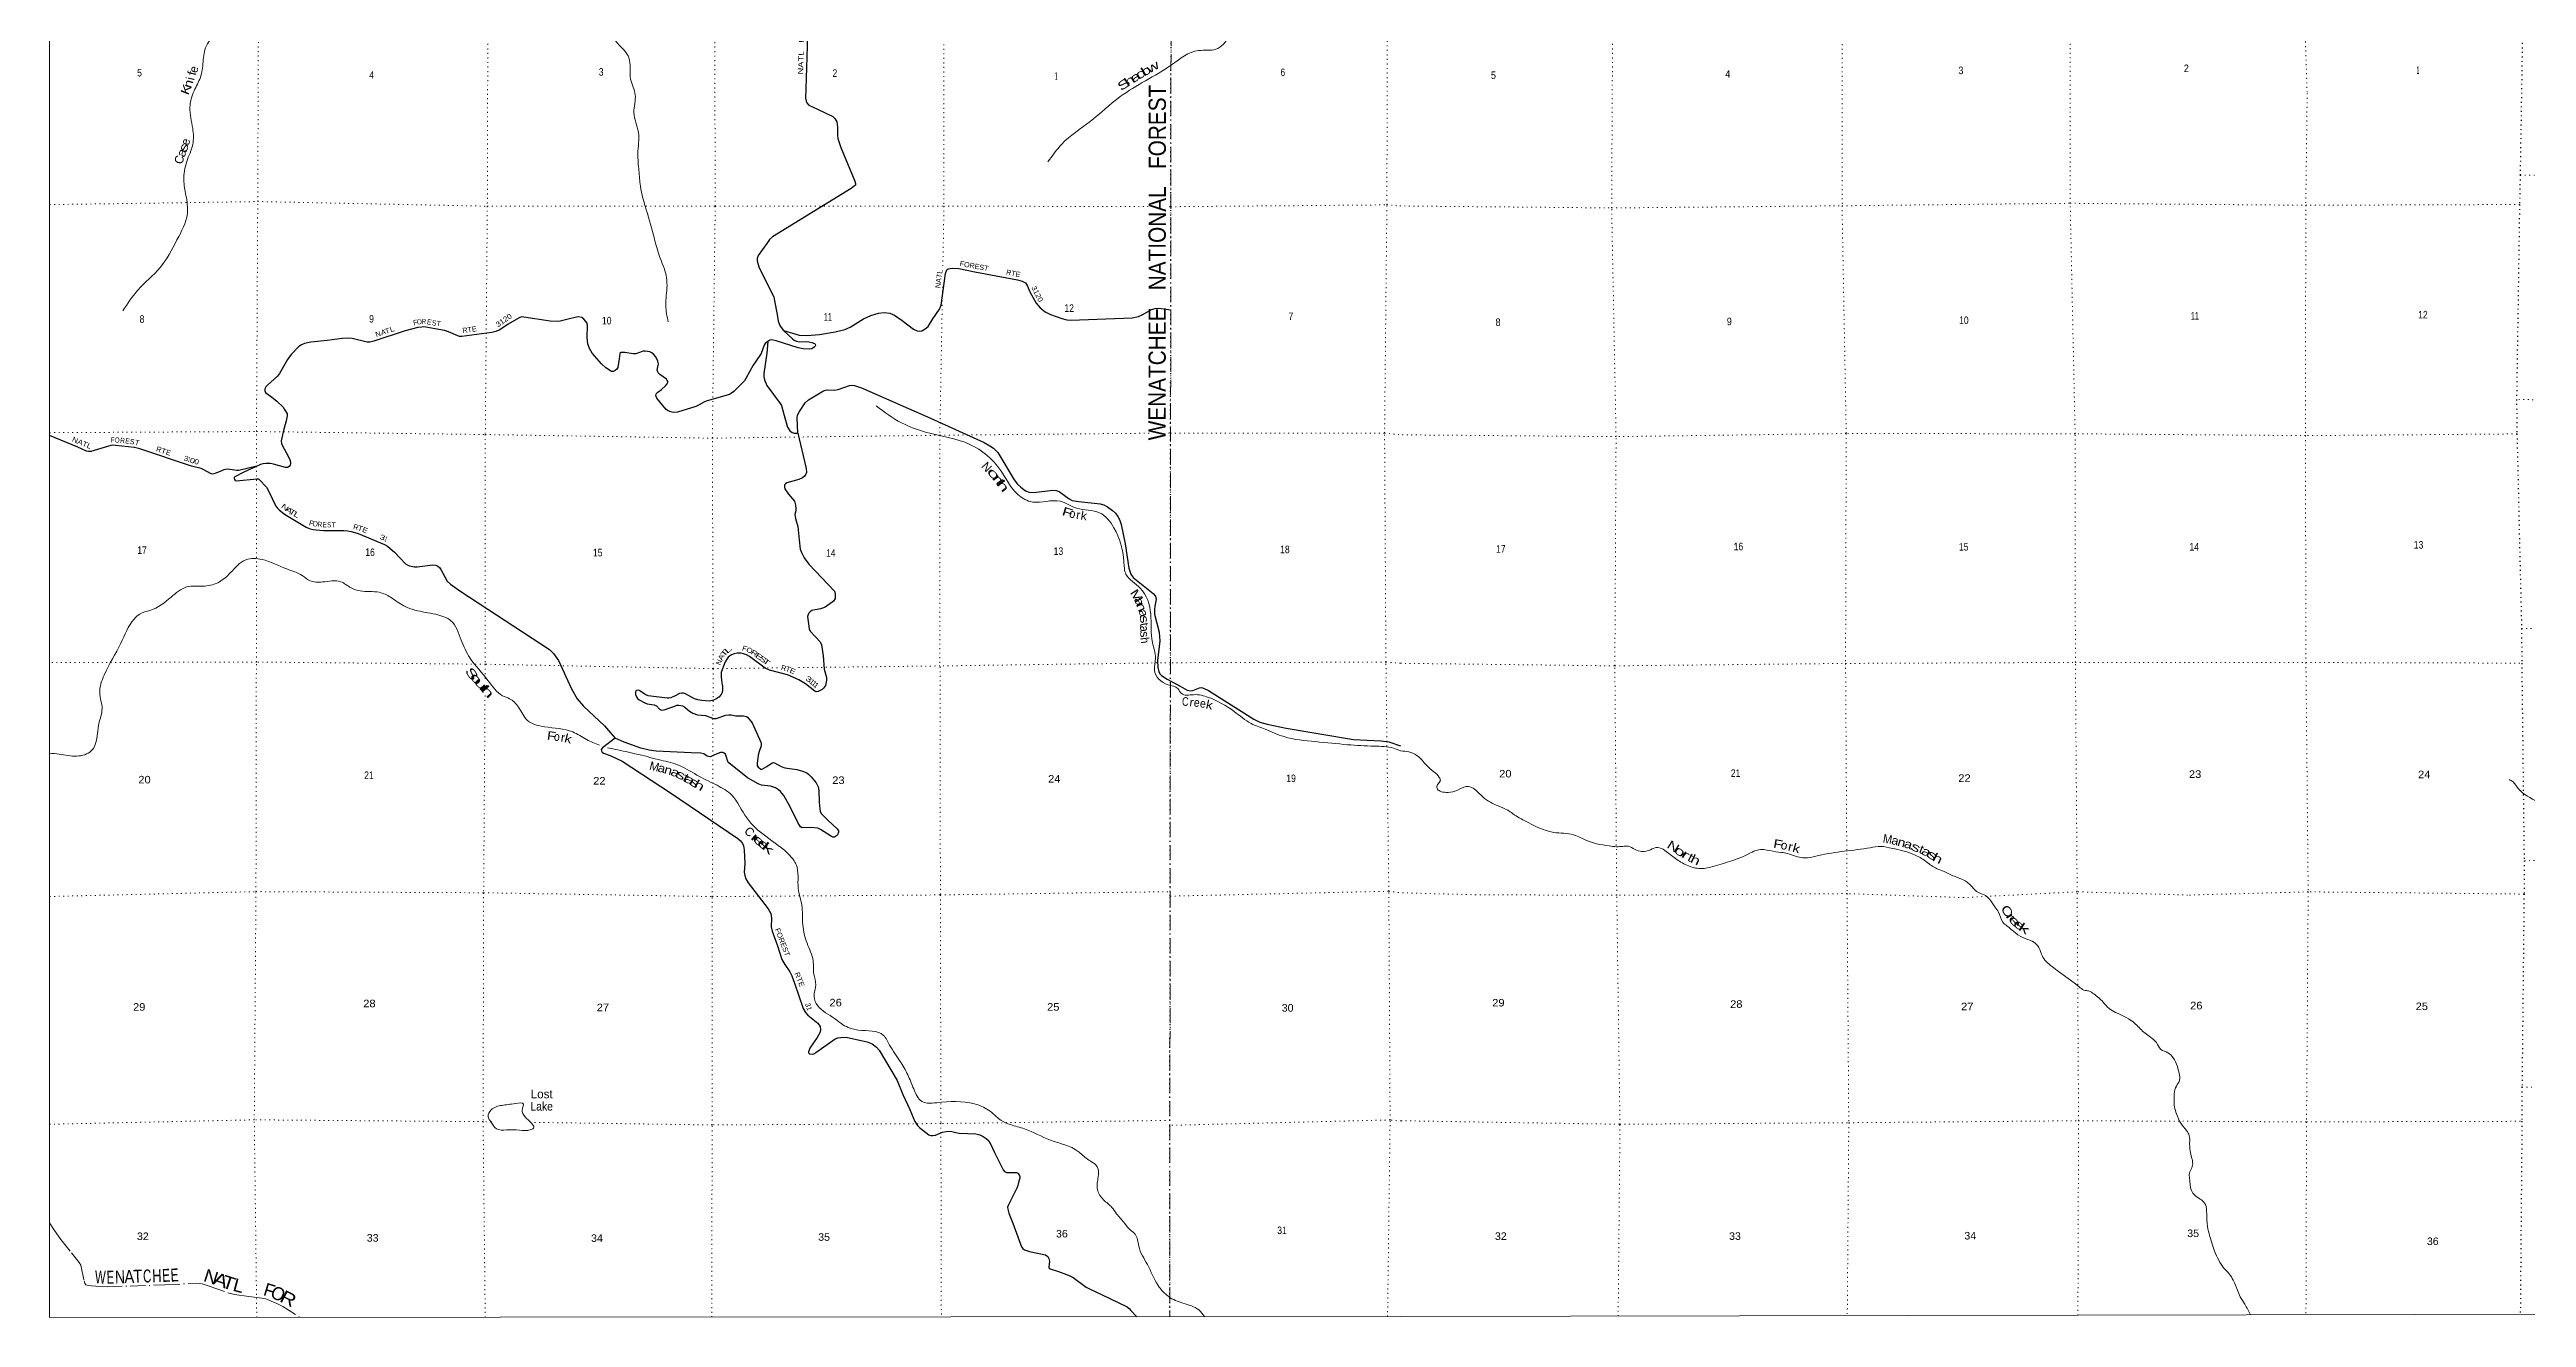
# Model space of a CAD drawing. Header units: feet. Extents: x -8 to 250644, y -192250 to 1368.
# Drawn here: x -2 to 57408, y -183309 to -153931 of the extents above; entities that cross this region are included whole.
import ezdxf
from ezdxf.enums import TextEntityAlignment as Align

# ---------------------------------------------------------------- set-up
doc = ezdxf.new("R2010")
doc.units = ezdxf.units.FT
doc.header["$LTSCALE"] = 70
doc.linetypes.add('DOT_DASHED', pattern=[7.7, 5, -1.2, 0.3, -1.2])
doc.linetypes.add('DOTTED', pattern=[1.5, 0.3, -1.2])
for name, color, linetype, lineweight in [('29', 7, 'Continuous', 25), ('39', 7, 'Continuous', 13), ('4', 7, 'Continuous', 13), ('44', 7, 'DOT_DASHED', 13), ('6', 7, 'DOTTED', 25), ('7', 7, 'DOTTED', 13)]:
    doc.layers.add(name, color=color, linetype=linetype, lineweight=lineweight)
doc.layers.add('30', color=7, linetype='Continuous')
doc.layers.add('41', color=7, linetype='Continuous')

msp = doc.modelspace()

# ---------------------------------------------------------------- linework, layer by layer
at = {"layer": '29'}
for points in [[(17631.25, -151622.18), (17525.58, -154844.49)], [(17525.58, -154844.49), (17518.57, -155058.32), (17545.78, -155154.31), (17599.07, -155218.16), (17795.48, -155311.6), (18156.44, -155480.76), (18200.38, -155528.47), (18244.27, -155606.32), (18258.96, -155726.39), (18261, -155916.03), (18267.7, -155994.5), (18336.32, -156200.4), (18664.7, -156977.79), (18681.35, -157031.41), (18674.96, -157069.81), (18652.07, -157090), (18577.11, -157154.16), (16754.8, -158270.36), (16684.18, -158335.13), (16621.11, -158422.85), (16420.68, -158703.43), (16399.76, -158770.4), (16400.05, -158823.74), (16438.46, -158965.7), (16565.26, -159221.44), (16782.47, -159663.96), (16802.89, -159750.99), (16865.81, -160068.96), (16887.04, -160224.78), (16922.55, -160322.92), (16955, -160374.42), (17006.93, -160438.72)], [(17006.93, -160438.72), (17373.5, -160545.64), (17546.85, -160554.38), (17841.82, -160534.19), (18203.91, -160469.04), (18429.37, -160416.26), (18553.88, -160361.91), (18861.59, -160170.86), (19031.66, -160089.81), (19209.5, -160039.72), (19345.35, -160022.85), (19475.7, -160038.89), (19579.58, -160085.63), (19762.37, -160206.1), (20021.13, -160413.41), (20110.76, -160449.75), (20165.14, -160453.93), (20217.37, -160444.82), (20290.61, -160403.71), (20359.2, -160346.33), (20468.81, -160173.9), (20626.31, -159945.3), (20664.96, -159853.34), (20764.15, -159118.44), (20798.8, -159037.21), (20823.89, -159010.2), (20915.91, -158995.36), (21070.67, -159003.73), (21446.57, -159084.32), (22431.81, -159267.37), (22545.03, -159294.61), (22618.15, -159338.84), (22666.32, -159411.8), (22722.8, -159546.62), (22867.08, -159805.22), (22955.97, -159912.09), (23072.03, -160006.11), (23196.59, -160069.43), (23461.01, -160165.15), (23578.12, -160190.26), (23669.3, -160200.05), (25090.22, -160143.63), (25236.51, -160112.82), (25340.2, -160068.82), (25542.05, -159958.14), (25621.3, -159928.67), (25710.08, -159921.61), (25989.84, -159965.06)], [(12019.27, -160176.43), (11836.43, -160222.55), (11765.86, -160229.69), (11598.26, -160223.28), (10991.07, -160128.39), (10938.51, -160126.44), (10881.51, -160147.46), (10629.71, -160290.31), (10432.36, -160426.43), (10339.97, -160465.29), (10253.26, -160484.87), (9552.45, -160578.37), (9497.94, -160578.37), (9459.59, -160568.06), (9244.87, -160469.29), (9149, -160438.95), (8717.31, -160362.15), (8665.9, -160359.3), (8623.86, -160362.15), (8534.36, -160374.81), (8242.34, -160449.75), (7514.24, -160689.41), (7424.69, -160708.89), (7360.39, -160710.61), (7009.91, -160629.65), (6920.49, -160621.24), (6777.72, -160624.36), (6431.58, -160671.45), (6053.42, -160714.64), (5908.2, -160742.01), (5834.23, -160773.18), (5771.49, -160817.57), (5598.67, -160997.2), (5512.1, -161114.52), (5330.03, -161433.55), (5280.99, -161501.44), (5047.37, -161704.26), (5010.77, -161749.12), (4987.41, -161795.87), (4987.41, -161838.73), (5005.81, -161876.48), (5180.31, -162012.01), (5267.73, -162080.28), (5413.73, -162218.58), (5446.83, -162271.18), (5503.55, -162373.2), (5509.12, -162419.23), (5483.96, -162531.35), (5414.61, -162787.7), (5365.16, -162999.96), (5370.91, -163056.22), (5387.43, -163093.94), (5530.26, -163355.64), (5573.37, -163453.6), (5582.75, -163521.56), (5572.55, -163561.88), (5551.95, -163595.8), (5511.07, -163613.34), (5464.91, -163611.97), (5189.86, -163537.36), (5120.41, -163524.99), (5022.44, -163525.68), (4943.75, -163532.66), (4886.3, -163547.72), (4754.35, -163604.16)], [(16649.36, -160693.95), (16585.92, -160745.85), (16563.53, -160782.26), (16489.72, -160976.04), (16464.12, -161022.7), (16304.61, -161247.31), (16140.48, -161553.61), (16103.44, -161606.11), (15856.06, -161852.86), (15805.87, -161894.72), (15758.05, -161923.34), (15244.36, -162069.46), (15182.08, -162093.21), (15058.24, -162165.72), (14974.22, -162201.91), (14554.24, -162335.23), (14486.24, -162341.49), (14430.85, -162335.23), (14374.39, -162318.48), (14322.11, -162297.56), (14279.88, -162266.08), (14075.02, -162010.58), (14058.6, -161973.2), (14054.42, -161948.08), (14058.6, -161918.79), (14072.68, -161886.52), (14096.25, -161866.47), (14180.54, -161806.15), (14278.19, -161722.08), (14314.28, -161675.67), (14327.35, -161647.79), (14325.26, -161622.68), (14316.9, -161597.57), (14295.97, -161565.67), (14145.57, -161460.08), (14107.76, -161419.9), (14083.25, -161362.22), (14111.65, -161209.52), (14100.68, -161150.05), (14053.25, -161049.79), (13998.16, -160986.28), (13959.81, -160960.18), (13909.19, -160932.91), (13801.82, -160918.85), (13753.46, -160921.22), (13587.83, -160979.54), (13527.64, -160983.56), (13331.56, -160952.32), (13247.31, -160948.49), (13213.53, -160972.69), (13197.85, -161094.81), (13170.39, -161299), (13149.97, -161338.09), (13107.15, -161369.26), (13064.32, -161392.63), (13026.52, -161387.49), (12893.01, -161303.03), (12791.86, -161210.12), (12573.75, -160964.08), (12510.69, -160860.8), (12476.41, -160749.8), (12461.95, -160602.82), (12470.57, -160327.08), (12456.94, -160270.59), (12431.64, -160229.69), (12384.92, -160179.04), (12334.3, -160136.18), (12262.49, -160127.19), (12209.71, -160128.39), (12019.27, -160176.43)], [(16649.36, -160693.95), (16620.08, -160966.19), (16551.32, -161438.64), (16554.8, -161511.47), (16566.48, -161581.59), (16622.13, -161714.57), (16931.51, -162133.84), (16959.71, -162181.57), (17022.34, -162411.7), (17103.14, -162679.59), (17154.39, -162762.07), (17207.56, -162805.34), (17255.62, -162820.51), (17339.7, -162818.94)], [(17006.93, -160438.72), (17216.41, -160631.81), (17258.23, -160663.2), (17311.84, -160687.91), (17377.44, -160700.87), (17528.03, -160697.24), (17599.11, -160700.87), (17670.22, -160715.52), (17728.29, -160738.65), (17743.41, -160759.46), (17749.68, -160786.67), (17743.41, -160801.32), (17718.53, -160826.73), (17666.03, -160862), (17602.56, -160871.11), (17467.36, -160864.1), (17348.28, -160839.87), (16839.47, -160681.36), (16766.78, -160663.2), (16724.96, -160656.92), (16695.3, -160661.79), (16649.36, -160693.95)], [(17339.7, -162818.94), (17322.72, -162464.8), (17335.42, -162405.58), (17382.14, -162319.87), (17513.91, -162116.03), (17592.39, -162047.15), (17938.9, -161840.67), (17981.73, -161821.19), (18027.46, -161812.29), (18195.61, -161821.77), (18277.63, -161805.6), (18537.58, -161714.66), (18589.11, -161704.31), (18655.3, -161712.1), (18819.93, -161765.82), (20417.07, -162473.26), (21663.57, -163039.72), (21791.45, -163112.69), (21875.15, -163169.18), (21931.61, -163221.78), (21976.44, -163270.87), (22352.44, -163898.04), (22431.92, -163999.02), (22509.79, -164069.15), (22621.35, -164155.35), (22704.46, -164186.03), (22809.59, -164192.78), (23255.78, -164137.38), (23331.3, -164147.07), (23397.98, -164170.96), (23632.63, -164344.33), (23701.18, -164376.93), (23852.96, -164405.68), (24351.49, -164460.17), (24437.03, -164482.13), (24520.74, -164526.92), (24634.11, -164611.38), (24701.79, -164673.03), (24762.13, -164752.89), (24799.12, -164817.18), (24837.15, -164934.92), (24928.46, -165386.87), (25014.05, -165944.9), (25061.92, -166089.2), (25116.74, -166166.7), (25580.09, -166533.46), (25630.36, -166595.68), (25648.53, -166675.33), (25614.92, -166825.51), (25607, -166907.36), (25611.43, -167011.62), (25716.02, -167429.42), (25726.97, -167541.54), (25731.59, -167632.01), (25679.02, -168085.89), (25686.81, -168241.73), (25709.16, -168346.01), (25739.37, -168407.3), (25772.46, -168436.53), (25905.79, -168521.5), (26204.45, -168682.66), (26364.83, -168774.22), (26449.92, -168787.17), (26494.7, -168785.21), (26654.89, -168717.29), (26689.37, -168711.19), (26745.82, -168724.83), (26859.21, -168778.69), (27909.83, -169443.8), (28050.11, -169515.7), (28221.42, -169562.45), (28660.97, -169653.6), (30218.87, -169920.93), (30853.38, -169952.05), (31043.64, -169974.41), (31312.89, -170067.13)], [(4799.01, -163585.06), (4385.03, -163682.66), (4338.22, -163685.68), (4124.17, -163657.33), (4080.11, -163658.82), (4036.56, -163672.92), (3911.77, -163724.35), (3804.9, -163760.58), (3773.75, -163766.42), (3747.51, -163763.87), (3562.53, -163658.31), (3513.76, -163638.98), (3291.76, -163586.21), (2092.73, -163184.93), (1968.2, -163155.51), (1526.22, -163105.07), (1463.94, -163101.18), (1415.95, -163107.68), (1029.28, -163222.56), (953.88, -163241.43), (899.37, -163245.33), (857.1, -163236.02), (651.24, -163147.27), (0, -162872.23)], [(17339.7, -162818.94), (17536.08, -163634.76), (17545.69, -163734.13), (17530.11, -163773.09), (17494.55, -163814.98), (17448.35, -163851.01), (17368.65, -163889.41), (17086.66, -163970.32), (17055.11, -163991.27), (17035.65, -164018.54), (17032.91, -164074.54), (17043.43, -164108.15), (17123.4, -164230.34), (17261.96, -164396), (17275.09, -164429.57), (17288.73, -164486.07)], [(4754.35, -163604.16), (4502.49, -163725), (4294.37, -163829.56), (4279.91, -163848.24), (4276.7, -163861.77), (4286.59, -163895.79), (4303.27, -163914.47), (4334.91, -163923.62), (4803.14, -163876.15), (4839.45, -163880.21), (4866.71, -163899.69), (5029.85, -164073.56), (5076.95, -164152.93), (5245.2, -164509.12), (5281.36, -164560.06), (5324.19, -164599.02), (5443.86, -164692.6), (5947.14, -164996.41), (5996.95, -165017), (6041.24, -165032.94), (6111.81, -165048.16), (6180.74, -165058.74), (6351.59, -165074), (6819.95, -165076.56), (6901.21, -165084.21), (6986.68, -165101.6), (7072.53, -165123.17), (7152.39, -165147.57), (7763.54, -165397.82), (7831.75, -165438.74), (7895.8, -165489.24), (7990.19, -165575.21), (8251.14, -165846.55), (8298.76, -165876.89), (8341.59, -165892.47), (8459.48, -165913.94), (8516.79, -165919.74), (8885.69, -165872.6), (8952.86, -165880.78), (8995.69, -165904.16), (9038.51, -165935.33), (9066.11, -165976.1), (9217.61, -166250.9), (9289.21, -166319.59), (9529.86, -166488.94), (11585.09, -167831.3), (11678.26, -167922.27), (11793.96, -168090.8), (12093.97, -168742.21), (12231.12, -168974.17), (12375.28, -169143.55), (12860.9, -169600.29), (13001.45, -169761.95), (13105.87, -169887.69)], [(17288.73, -164486.07), (17292.62, -164567.88), (17292.6, -164622.02), (17273.15, -164704.24), (17278.99, -164752.94), (17287.08, -164796.13), (17345.62, -164980.05), (17370.5, -165292.13), (17397.74, -165506.81), (17423.34, -165584.12), (17487.29, -165705.51), (17598.2, -165851.72), (18188.38, -166484.24), (18207.59, -166535.37), (18207.59, -166605.49), (18203.7, -166648.35), (18168.98, -166708.41), (18141.41, -166737.96), (17977.88, -166850.94), (17917.25, -166877.28), (17869.22, -166887.64)], [(17869.22, -166887.64), (17663.21, -166932.09), (17627.47, -166956.13), (17596.33, -166991.2), (17582.7, -167020.42), (17569.51, -167068.45), (17604.11, -167349.63), (17630.49, -167406.44), (17859.33, -167651.86), (17894.18, -167725.59), (17932.28, -167977.81), (17951.14, -168285.91), (18005.15, -168479.47), (18009.89, -168543.86), (17979.83, -168668.42), (17938.96, -168724.92), (17902.4, -168758.31), (17816.31, -168804.77), (17765.69, -168812.57), (17732.38, -168800.85), (17521.74, -168625.41), (17366.63, -168534.01), (17104.87, -168420.59), (16685.28, -168308.05), (16584.05, -168264.11), (16218.06, -167992.47), (16154.89, -167959.28), (16082.95, -167929.25), (16023.39, -167918.45), (15977.83, -167913.67), (15933.84, -167918.45), (15864.6, -167934.16), (15806.52, -167954.58), (15758.64, -167984.68), (15728.65, -168011.07), (15692.8, -168052.75), (15657.41, -168117.14), (15577.6, -168321.69), (15565.12, -168367.55), (15561.7, -168419.35), (15562.03, -168469.74), (15591.18, -168657.49)], [(15591.18, -168657.49), (15592.4, -168665.38), (15597.07, -168769.73), (15585.39, -168832.06), (15566.95, -168873.57), (15511.42, -168933.36), (15441.33, -168984.01), (15367.36, -169015.17), (15287.16, -169026.51), (15120.13, -169013.23), (15026.69, -168997.64), (14948.76, -168973.53), (14738.58, -168857.39), (14695.75, -168845.7), (14656.17, -168840.36), (14602.31, -168853.49), (14496.23, -168906.89), (14399.85, -168950.89), (14353.13, -168962.58), (14312.24, -168961.48), (13874.24, -168904.14), (13819.66, -168884.96), (13663.99, -168779.47), (13647.23, -168773.44), (13597.8, -168779.47), (13581.28, -168811.66), (13582.23, -168872.97), (13601.7, -168931.41), (13628.95, -168970.37), (13661.85, -168995.51), (13796.37, -169071.67), (13850.25, -169090.98), (14014.44, -169114.48), (14068.91, -169137.9), (14135.1, -169215.82), (14185.71, -169235.3), (14240.22, -169231.4), (14398.9, -169179.33), (14493.29, -169141.79), (14540.01, -169122.31), (14582.84, -169122.31), (14664.99, -169138.49), (14719.11, -169169.07), (14827.45, -169260.05), (14909.89, -169309.32), (15017.83, -169345.51), (15204, -169358.94), (15364.31, -169426.48), (15404.36, -169433.99), (15447.18, -169430.1), (15674.36, -169357.49), (15743.08, -169344.39), (15797.59, -169348.28), (15906.56, -169366.78), (16085.71, -169371.66), (16155.79, -169383.35), (16176.85, -169397.96), (16286.23, -169533.35), (16317.5, -169599.63), (16484.79, -169977.49), (16492.58, -170020.34), (16488.9, -170061.35), (16447.3, -170198.82)], [(13105.87, -169887.69), (12812.25, -170106.71), (12784.11, -170150.89), (12788, -170178.16), (12803.58, -170213.22), (12836.62, -170234.7), (12988.88, -170288.26), (13271.45, -170419.46), (14390.3, -171152.39), (15954.38, -172210.12), (16009.81, -172264.45), (16056.53, -172326.79), (16083.79, -172377.44), (16097.21, -172471.82), (16112.09, -172789.94), (16095.47, -172989.1), (16114.86, -173072.08), (16140.24, -173146.89), (16193.39, -173241.92), (16655.39, -173844.81), (16712.58, -173949.46), (16734.03, -174056.68), (16724.26, -174261.14), (16744.87, -174360.81), (16873.88, -174694.58), (16974.83, -175012.44), (17037.68, -175131.89), (17153.76, -175302.04), (17199.26, -175390.98), (17268.56, -175561.82), (17468.31, -176147.51), (17516.58, -176242.25), (17572.83, -176307.27), (17803.51, -176492.66), (17859.2, -176565.61), (17869.98, -176644.53), (17855.31, -176713.66), (17792.41, -176822.86), (17616.95, -177069.53), (17590.55, -177153.9), (17592.51, -177179.24), (17611.3, -177197.62), (17674.27, -177210.41), (17713.21, -177198.72), (17761.34, -177171.14), (18206.81, -176855.6), (18266.08, -176832.5), (18336.16, -176820.81), (18410.13, -176813.02), (18490.93, -176820.71), (18949.55, -176923.35), (19068.12, -176972.75), (19164.06, -177048.75), (19223.86, -177116.9), (19642.53, -177819.68), (19779.53, -178145.43), (19936.59, -178491.12), (20057.45, -178770.9), (20115.47, -178862.31), (20169.94, -178916.63), (20382.17, -179074.64), (20425, -179090.23), (20472.66, -179095.79), (20534.02, -179086.33), (20696.61, -179019.06), (20779.3, -178996.72), (20876.68, -178994.49), (21005.12, -179023.99), (21084.96, -179039.87), (21465.3, -179056.7), (21561.88, -179078.54), (21635.86, -179113.6), (21709.83, -179160.35), (21765.96, -179215.86), (21803.28, -179269.44), (21902.8, -179483.58), (22098.04, -179885.19), (22128.38, -179929.81), (22178.28, -179948.97), (22406.46, -179952.27), (22439.86, -179968.77), (22471, -180003.83), (22486.58, -180046.69), (22486.87, -180078.09), (22467.98, -180153.08)], [(16447.3, -170198.82), (16423.44, -170277.66), (16395.96, -170473.85), (16399.14, -170519.03), (16422.5, -170561.88), (16441.97, -170577.47), (16484.38, -170601.64), (16514, -170602.8), (16624.32, -170541.18), (16747.61, -170458.65), (16767.07, -170450.86), (16800.21, -170454.59), (16952.57, -170544.17), (17039.61, -170571.63), (17319.03, -170609.07), (17452.32, -170649.55), (17549.65, -170692.41), (17599.57, -170732.27), (17654.78, -170782.02), (17767.69, -170922.27), (17810.52, -171017.77), (17826.09, -171097.59), (17835.49, -171365.88), (17849.45, -171522.25), (17863.08, -171586.54), (17894.29, -171641.84), (18040.79, -171783.46), (18257.5, -171984.9), (18283.57, -172030.68), (18283.57, -172065.74), (18260.21, -172124.18), (18237.95, -172153.05), (18190.13, -172178.72), (18155.09, -172178.72), (18119.9, -172167.42), (17870.87, -171999.51), (17809.12, -171968.27), (17642.96, -171956.78), (17438.82, -171961.41), (17403.66, -171937.17), (17338.42, -171843.66), (17167.29, -171475.99), (17014.45, -171214.33), (16942.29, -171124.87), (16895.56, -171082.01), (16821.59, -171035.26), (16709.64, -171001.16), (16498.43, -170972.93), (16421.27, -170944.02), (16176.69, -170802.7), (15741.42, -170457.86), (15719.75, -170427.49), (15680.96, -170305.97), (15663.3, -170258.02), (15634.09, -170236.59), (15601, -170219.06), (15550.39, -170219.06), (15410.67, -170274.78), (15332.36, -170312.57), (15312.89, -170316.46), (15242.81, -170304.77), (15161.05, -170250.23), (15096.33, -170235.73), (14872.13, -170224.42), (14061.15, -170189.85), (13895.23, -170165.4), (13702.96, -170115.82), (13318.29, -169983.08), (13105.87, -169887.69)], [(22467.98, -180153.08), (22443.75, -180249.28), (22419.46, -180314.42), (22214.41, -180715.26), (22202.36, -180755.75), (22206.25, -180798.61), (22230.91, -180895.31), (22325.6, -181121.13), (22527.27, -181672.8), (22554.72, -181708.33), (22597.55, -181739.5), (22711.71, -181784.29), (23080.33, -181860.27), (23115.37, -181879.75), (23134.34, -181897.04), (23162.1, -181942.09), (23173.78, -182008.32), (23162.1, -182144.68), (23165.99, -182164.16), (23187.16, -182181.03), (23385.48, -182246.45), (23627.36, -182333.64), (23720.81, -182380.39), (24026.96, -182606.66), (24117.94, -182657), (24377.68, -182773.67), (24976.92, -183061.97), (25021.21, -183101.14), (25053.19, -183137.77), (25200.78, -183294.64)]]:
    msp.add_lwpolyline(points, dxfattribs=at)
at = {"layer": '39'}
for points in [[(1696.89, -159987.86), (2044.45, -159504.11), (2559.15, -158984.76), (2951.44, -158340.15), (3192.67, -157733.22), (3159.65, -157310.42), (3108.32, -156953.98), (3177.96, -156527.54), (3315.94, -156131.55), (3317, -155757.19), (3251.97, -155267.85), (3347.64, -154887.8), (3493.42, -154580.41), (3556.86, -154212.32), (3632.36, -153848.3), (3907.01, -153521.26), (4246.13, -153172.33), (4317.22, -152945.16), (4318.47, -152502.36), (4586.96, -152219.58), (4958.2, -151898.95), (5110.16, -151541.26), (5249.86, -151251.95), (5455.61, -151091.71), (5667.95, -150734.25), (5734.85, -150565.43), (5836.67, -150145.16), (5847.94, -149720.51), (5820.76, -149366.17), (5944.23, -149121.08), (6226.73, -148866.53), (6449.08, -148529.24), (6576.59, -148278.13), (6617.4, -148079.02), (6623.36, -147970.9)], [(31282.88, -148331.62), (31128.81, -148529.98), (30859.57, -149078.44), (30184.3, -149436.17), (29611.59, -149826.48), (29219.85, -150277.87), (28816.11, -150701.03), (28185.93, -151485.62), (27834.36, -151967.35), (27683.34, -152701.42), (27605.42, -153210.35), (27350.64, -153628.03), (27029.78, -153924.71), (26629.18, -153953.38), (26006.32, -154283.13), (24814.72, -155021.32), (24116.7, -155596.33), (23459.07, -156123.19), (23137.89, -156536.6)], [(12803.36, -151308.7), (12717.95, -151618.33), (12465.25, -152011.87), (12305.01, -152450.04), (12280.43, -152600.91), (12328.57, -152661.47), (12553.45, -152851.52), (12807.95, -153246.98), (13162.67, -153785.72), (13427.4, -154120.83), (13466.24, -154620.14), (13573.92, -154976.8), (13542.56, -155389.29), (13645.93, -155846.57), (13634.45, -156345.68), (13657.5, -156736.24), (13692.71, -157096.65), (13830.03, -157648.66), (14017.34, -158313.57), (14138.95, -158724.63), (14288.67, -159161.96), (14310.15, -159395.51), (14280.66, -159860.34), (14337.94, -160242.98)], [(19158.89, -162189.41), (19745.5, -162580.08), (20304.42, -162795.55), (21332.1, -163083.23), (22039.97, -163674), (22442.95, -164242.12), (22785.53, -164415.12), (23419.58, -164395.37), (23801.54, -164557.84), (24336.61, -164664.52), (24667.73, -165011.97), (24897.48, -165795.31), (24947.85, -166088.53), (25279.66, -166411.12), (25521.49, -167011.82), (25561.9, -167668.13), (25630.17, -168033.44), (25607.27, -168308.34), (25923.42, -168651.71), (26150.61, -168739.11), (26230.8, -168852.13), (26512.5, -168879.36), (26858.51, -168941.05), (27453.35, -169267.35), (27851.07, -169546.61), (28176.75, -169680.68), (28611.01, -169851.4), (29343.31, -169966.88), (30085.79, -170038.12), (30705.61, -170072.67), (31146.26, -170116.6), (31315.77, -170183.74)], [(-1.88, -170236.91), (222.74, -170257.29), (633.2, -170303.12), (965.63, -170183.61), (1140.5, -169556.3), (1215.96, -169204.36), (1160.66, -168831.79), (1264.46, -168425.61), (1648.96, -167684.37), (1958.49, -167126), (2087.62, -167011.76), (2333.41, -166926.15), (2815.32, -166618.01), (3172.23, -166383.87), (3596.97, -166361.32), (3935.38, -166263.98), (4185.54, -166059.62), (4548.69, -165753.05), (4923.07, -165746.41), (5498.08, -165965.96), (5853.9, -166118.26), (6024.65, -166233.64), (6322.44, -166266.97), (6747.13, -166262.53), (6986.25, -166402.32), (7195.37, -166473.55), (7640.08, -166507.44), (7903.42, -166621.15), (8208.78, -166821.56), (8466.14, -166917.13), (8948.91, -167013.56)], [(8948.91, -167013.56), (9302.71, -167167.86), (9540.96, -167613.58), (9739.06, -168024.93), (10168.27, -168557.91), (10499.38, -168905.35), (10658.2, -168972.37), (10866.96, -169168.4), (11077.42, -169477.14), (11473.51, -169623.56), (12123.28, -169742.75), (12446.82, -169919.08), (12742.48, -170049.01)], [(12933.82, -170109.65), (13657.48, -170267.84), (14166.34, -170394.55), (14602.73, -170523), (15060.91, -170774.32), (15468.91, -170979.14), (15808.42, -171203.84), (16157.13, -171734.51), (16596.71, -172160.86), (17161.01, -172609.82), (17303.34, -172811.63), (17352.09, -173367.33), (17433.51, -173754.08), (17456.37, -174211.06), (17555.8, -174638.13), (17695.53, -175047.25), (17712.79, -175351.23), (17756.37, -175598.96), (17717.35, -175872.55), (17803.29, -176086.22), (18194.93, -176383.58), (18385.74, -176525.19), (18749.68, -176649.34), (19326.98, -176772.29), (19467.24, -176996.23), (19715.74, -177375.57), (19889.97, -177686.19), (20027.92, -178012.77), (20224.34, -178305.36), (20342.98, -178342.04), (20566.42, -178332.82), (21433.81, -178360.25), (21763.49, -178504.4), (22048.62, -178740.97), (22269.74, -178840.43), (22597.53, -178938.28), (23198.59, -179200.2), (23835.88, -179460.24), (24052.74, -179642.2), (24283.69, -179820.2), (24303.18, -180047.71), (24284.23, -180341.5), (24426.46, -180581.55), (24621.19, -180757.39), (24729.46, -180904.73), (24909.99, -181120.78), (25054.44, -181286.37), (25160.84, -181381.37), (25242.59, -181655.41), (25444.66, -182084.88), (25692.87, -182566.87), (25937.69, -182825.42), (26269.35, -182979.64), (26635.22, -183133.99), (26771.7, -183292.82)], [(31313.09, -170183.41), (31502.68, -170206.99), (31687.75, -170284.9), (31812.64, -170395.17), (31909.43, -170513.58), (32080.65, -170663.95), (32209.62, -170794.32), (32233.95, -170866.68), (32171.95, -170963.43), (32160.16, -171051.98), (32226.65, -171114.15), (32365.36, -171141.89), (32572.22, -171115.12), (32798.95, -171015.87), (32919.49, -171013.49), (33056.34, -171093.55), (33217.53, -171245.97), (33394.7, -171372.18), (33571.76, -171456.14), (33797.08, -171558.07), (34020.54, -171708.28), (34189.57, -171800.32), (34863.43, -172069.89), (35323.67, -172124.84), (35486.61, -172192.75), (35856.71, -172334.48), (36150.18, -172381.88), (36316.99, -172401.5), (36463.63, -172393.01), (36596.23, -172392.62), (36737.06, -172458.58), (36905.99, -172512.39), (37104.77, -172471.56), (37271.37, -172418.76), (37436.31, -172486.66), (37686, -172675.02), (37945.64, -172829.15), (38267.33, -172908.66), (38580.58, -172851.39), (39425.5, -172547.1), (39584.01, -172478.22), (39730.65, -172469.73), (40012.07, -172519.19), (40239.19, -172548.68), (40601.14, -172654.22), (40747.82, -172659.82), (41000.82, -172608.77), (42199.7, -172424.11), (42438.69, -172395.23), (42714.07, -172440.68), (43188.61, -172572.04), (43448.21, -172714.09), (43677.73, -172874.35), (43925.17, -172984.25), (44180.67, -173100.17), (44367.74, -173174.05), (44561.08, -173330.39), (44704.13, -173464.75), (44836.88, -173514.64), (44953.69, -173610.86), (45088.85, -173795.54), (45169.57, -173916), (45268.72, -174149.07), (45363.4, -174235.29), (45790.21, -174531.76), (45953.13, -174591.62), (46080.01, -174695.86), (46162.93, -174878.68), (46247.76, -175029.31), (46368.66, -175145.63), (47037.17, -175646.57), (47151.92, -175722.67), (47260.47, -175744.48), (47381.22, -175812.52), (47594.75, -176000.98), (47735.83, -176151.44), (47884.77, -176239.52), (48347.68, -176511.73), (48454.48, -176620.05), (48692.13, -176814.48), (48831.14, -176940.8), (48936.08, -177097.41), (49097.04, -177175.38), (49217.93, -177289.69), (49316.98, -177492.58), (49357.65, -177657.43), (49368.16, -177812.3), (49294.23, -177947.31), (49246.55, -178130.53), (49241.07, -178311.6), (49249.46, -178432.28), (49300.17, -178593.07), (49397.25, -178808.04), (49530.36, -178980.66), (49592.99, -179095.14), (49601.54, -179266.12), (49605.97, -179404.92)], [(62640.27, -175891.39), (62550.14, -175891.81), (62417.73, -175956.58), (62256.98, -175949.02), (62041.73, -175857.12), (61609.31, -175701.5), (61222.9, -175479.35), (60943.2, -175333.33), (60774.44, -175333.83), (60571.45, -175308.29), (60462.71, -175226.13), (60353.64, -175033.33), (60232.64, -174880.79), (59981.14, -174758.83), (59737.93, -174721.33), (59667.53, -174695.39), (59564.74, -174585.05), (59379.37, -174406.56), (59180.09, -174280.42), (59057.21, -174170.14), (58980.69, -174112.02), (58692.74, -173895.61), (58483.23, -173705.12), (58348.01, -173500.33), (58266.76, -173204.84), (58236.05, -173013.81), (58181.13, -172784.64), (58066.1, -172613.98), (57955, -172415.15), (57940.48, -172262.3), (57962.24, -172145.55), (58010.14, -172040.79), (57993.36, -171803.45), (57904.28, -171576.39), (57672.61, -171367.86), (57221.66, -171059.4), (57096.62, -170900.84), (57004.03, -170842.78)], [(10237.98, -178785.37), (10161.86, -178653.75), (10232.74, -178499.04), (10480.6, -178395.31), (10800.74, -178352.24), (10981.85, -178365), (10961.45, -178459.53), (10955.19, -178540.01), (11055.38, -178697.38), (11199.87, -178844.86), (11225.87, -178905.34), (11157.29, -178957.41), (10889.57, -178966.46), (10589.69, -178965.33), (10358.31, -178936.28), (10235.97, -178782.85)], [(49605.97, -179404.92), (49636.58, -179563.75), (49671.18, -179712.52), (49651.48, -179845.36), (49595.59, -179968.24), (49597.98, -180092.97), (49661.18, -180400.58), (49747.87, -180500.91), (49874.7, -180587.03), (49965.41, -180689.36), (49996.2, -180906.54), (50015.15, -181198.19), (50070.1, -181433.4), (50197.83, -181823.31), (50304.94, -182034.22), (50419.94, -182192.81), (50516.68, -182297.13), (50611.55, -182445.72), (50712.7, -182678.78), (50775.44, -182829.47), (50878.41, -183000.17), (51011.75, -183249.23)]]:
    msp.add_spline(points, degree=3, dxfattribs=at)
at = {"layer": '4'}
msp.add_lwpolyline([(0, -0.01), (31078.95, 21.37), (62157.81, 85.49), (93236.57, 192.37), (124315.15, 341.99), (155393.5, 534.37), (186473.05, 772.71), (217549.25, 1047.36), (248626.55, 1367.98), (250643.68, -181929.51), (219314.24, -182252.73), (187984.4, -182532.85), (156654.22, -182769.89), (125323.73, -182963.82), (93993, -183114.66), (62662.1, -183222.4), (31331.08, -183287.03), (0, -183308.59)], close=True, dxfattribs=at)
msp.add_lwpolyline([(0, -0.01), (31078.95, 21.37), (62157.81, 85.49), (93236.57, 192.37), (124315.15, 341.99), (155393.5, 534.37), (186473.05, 772.71), (217549.25, 1047.36), (248626.55, 1367.98), (250643.68, -181929.51), (219314.24, -182252.73), (187984.4, -182532.85), (156654.22, -182769.89), (125323.73, -182963.82), (93993, -183114.66), (62662.1, -183222.4), (31331.08, -183287.03), (0, -183308.59)], close=True, dxfattribs=at)
at = {"layer": '44'}
for points in [[(25311.66, -137492.48), (25277.51, -140505.71), (27844.98, -140491.72), (27841.74, -145818.91), (25324.38, -145854.75), (25287.71, -151334.34), (25994.18, -151345.62), (25961.41, -183293.79)], [(0.04, -181118.47), (112.78, -181296.41), (256.37, -181501.53), (509.73, -181813.08), (687.12, -182032.02), (720.97, -182098.76), (798.41, -182457.07), (816.21, -182518.05), (840.8, -182551.07), (899.35, -182570.59), (966.97, -182574.62), (1168.48, -182594.68), (1331.28, -182599.25), (2671.91, -182553.97), (3414.2, -182515.02), (3480.08, -182520.24), (3534.78, -182533.37), (3722.69, -182593.96), (4160.54, -182745.74), (4283.73, -182776.09), (4618.1, -182820.87), (4920.44, -182859.77), (5012.77, -182879.28), (5136.83, -182929.05), (5266.57, -182984.37), (5405.48, -183054.22), (5810.67, -183307.84)]]:
    msp.add_lwpolyline(points, dxfattribs=at)
at = {"layer": '6'}
for points in [[(57332.49, -145676.29), (57356.6, -150942.8), (57261.69, -156839.59), (57247.66, -157521.63), (57178.76, -162038.26), (57187.17, -162836.91), (57295.06, -167346.98), (57299.46, -168147.66), (57353.3, -172726.29), (57351.59, -173498.82), (57304.66, -177969.12), (57303.01, -178763.78), (57264.92, -183236.61)], [(25961.41, -183293.79), (25965.96, -178857.78), (25966.08, -178742.36), (25971.41, -173547.59), (25971.51, -173443), (25979.91, -168136.2), (25982.2, -162814.99), (25987.95, -157572.76), (25994.18, -151345.62)]]:
    msp.add_lwpolyline(points, dxfattribs=at)
at = {"layer": '7'}
for p, q in [((57261.69, -156839.59), (62589.47, -156821.45)), ((62604.09, -162132.72), (57178.76, -162038.26)), ((57295.06, -167346.98), (62619.61, -167391.73)), ((62633.05, -172665.49), (57353.3, -172726.29)), ((57304.66, -177969.12), (62647.75, -178005.35))]:
    msp.add_line(p, q, dxfattribs=at)
for points in [[(51702.19, -137450.79), (51812.27, -140351.9), (51914.92, -145801.49), (52200.1, -151227.82), (52325.62, -154945.67), (52293.5, -157539.06), (52285.32, -162876.32), (52296.97, -168126.06)], [(4801.44, -183308.07), (4743.46, -178729.87), (4782.56, -173442.57), (4791.56, -168122.95), (4794.59, -162781.17), (4823.74, -157453.58), (4847.31, -151256.47)], [(10162.78, -151280.6), (10145.02, -157560.25), (10097.86, -162851.55), (10096.9, -168173.21), (10094.3, -168544.25)], [(15345.64, -183303.41), (15356.09, -178848.5), (15358.98, -173557.04), (15379.95, -168275.71), (15360.83, -162935.86), (15426.35, -157560.1), (15411.93, -151272.27)], [(20725.4, -151290.35), (20729.82, -157560.03), (20703.59, -158987.51)], [(31011.49, -183287.46), (31069.57, -178732.82), (31040.28, -173433.18), (30972.76, -168125.35), (30941.47, -162819.67), (30994.67, -157530.41), (31012.4, -151297.07)], [(36356.37, -183279.58), (36396.79, -178833.01), (36322.69, -173526.17), (36278.7, -168211.2), (36307.05, -162900.03), (36204.84, -157601.33), (36237.96, -151269.6)], [(41546.04, -151287.9), (41544.87, -157551.13), (41640.98, -162827.73), (41626.75, -168154.95), (41660.74, -173488.06), (41700.7, -178797.01), (41666.14, -183270.48)], [(47011.7, -183260.08), (47026.67, -178750.88), (46994.77, -173445.93), (46952.79, -168130.95), (46947.03, -162833.96), (46832.64, -157493.05), (46833.79, -151221.77)], [(0, -157523.86), (4823.74, -157453.58), (10145.02, -157560.25), (15426.35, -157560.1), (20719.76, -157557.98), (25546.03, -157571.52)], [(25950.16, -157572.65), (25987.95, -157572.76), (30994.67, -157530.41), (31295.69, -157555.1)], [(31295.69, -157555.1), (36204.84, -157601.33), (41544.87, -157551.13), (46832.64, -157493.05), (52293.5, -157539.06), (57247.66, -157521.63)], [(20695.5, -159427.38), (20632.29, -162867.23), (20637.24, -168233.2), (20646.45, -173518.67), (20657.66, -178808.17), (20668.5, -183299.2)], [(0, -162808.58), (4794.59, -162781.17), (10097.86, -162851.55), (15360.83, -162935.86), (20634.3, -162867.24), (25530.01, -162820.42)], [(25933.1, -162816.57), (25978.77, -162816.13), (30941.47, -162819.67), (31302.98, -162857.7)], [(57187.17, -162836.91), (52285.32, -162876.32), (46947.03, -162833.96), (41640.98, -162827.73), (36307.05, -162900.03), (31302.98, -162857.7)], [(16867.03, -168257.98), (15379.95, -168275.71), (10096.9, -168173.21), (4797.6, -168122.98), (0, -168135.13)], [(31310.26, -168151.93), (30972.76, -168125.35), (25977.62, -168138.49), (20635.29, -168213.06), (17305.49, -168252.76)], [(31310.26, -168151.93), (36278.7, -168211.2), (41626.75, -168154.95), (46952.79, -168130.95), (52297, -168135.06), (57299.46, -168147.66)], [(52297, -168135.06), (52349.02, -173448), (52310.68, -178777.3), (52297.61, -183248.55)], [(10091.81, -168899.39), (10059.79, -173468.57), (10046.8, -178772.07), (10096.44, -183306.34)], [(0, -173555.16), (4782.56, -173442.57), (10059.79, -173468.57), (15358.98, -173557.04), (20646.45, -173518.67), (25971.51, -173443)], [(25971.41, -173547.59), (31040.28, -173433.18), (31317.58, -173468.86)], [(57351.59, -173498.82), (52349.02, -173448), (49554.59, -173522.75), (46994.77, -173445.93), (44363.26, -173580.55), (41660.74, -173488.06), (36322.69, -173526.17), (33057.88, -173515.84), (31317.58, -173468.86)], [(10234.2, -178774.77), (10046.8, -178772.07), (4743.46, -178729.87), (-1.98, -178831.73)], [(25966.08, -178742.36), (20655.62, -178816.21), (15356.09, -178848.5), (11143.14, -178787.85)], [(31324.84, -178751.2), (31069.57, -178732.82), (25965.96, -178857.78)], [(31324.84, -178751.2), (36396.79, -178833.01), (41700.7, -178797.01), (47026.67, -178750.88), (52310.68, -178777.3), (57303.01, -178763.78)]]:
    msp.add_lwpolyline(points, dxfattribs=at)

# ---------------------------------------------------------------- texts
at = {"layer": '30'}
for s, rotation, width, p in [('NATL   FOREST   RTE   3330', 88.122, 1.35, (17509.63, -153066.94)), ('NATL', 82.313, 1.05, (20670.44, -159252.98)), ('3120', 297.158, 1.1, (22840.32, -159619.75)), ('3120', 34.596, 1.15, (10560.8, -160252.79)), ('A', 18.219, 1.1, (7750.81, -160537.38)), ('T', 18.219, 1.2, (7845.53, -160506.29)), ('L', 18.219, 1.2, (7954.79, -160467.07)), ('O', 8.051, 0.75, (8577.25, -160299.1)), ('E', 351.912, 0.85, (8793.39, -160303.78)), ('S', 349.912, 0.9, (8901.94, -160323.9)), ('NATL', 337.104, 1.15, (723.94, -163099.06)), ('O', 354.489, 0.7, (1562.97, -163038.04)), ('R', 353.489, 0.75, (1683.23, -163049.14)), ('E', 353.489, 0.8, (1800.32, -163062.04)), ('S', 353.489, 0.8, (1908.33, -163076.32)), ('T', 346.708, 1.1, (2014.89, -163098.41)), ('T', 341.496, 1.25, (2625.57, -163289.44)), ('E', 341.496, 1.05, (2735.38, -163326.18)), ('3', 341.496, 1.2, (3145.07, -163463.3)), ('1', 341.496, 0.45, (3215.91, -163487.01)), ('0', 341.496, 1.3, (3291.68, -163512.37)), ('0', 346.629, 1.2, (3394.37, -163538.65)), ('N', 321.975, 1.45, (5419.65, -164584.8)), ('A', 321.975, 1.6, (5511.24, -164656.44)), ('T', 328.882, 1.55, (5598.4, -164704.13)), ('L', 328.882, 1.55, (5695.12, -164762.51)), ('F', 343.784, 1.1, (6053.14, -164961.38)), ('O', 349.522, 0.8, (6144.45, -164979.76)), ('R', 354.896, 0.75, (6259.02, -164993.89)), ('E', 356.896, 0.75, (6374.87, -165001.37)), ('S', 359.687, 0.7, (6480.05, -165002.6)), ('T', 359.687, 0.8, (6581.21, -165005.2)), ('R', 344.495, 0.95, (7084.23, -165054.18)), ('T', 342.495, 1.2, (7183.86, -165083.14)), ('E', 337.732, 1.15, (7288.95, -165122.53)), ('3', 337.732, 1.3, (7694.59, -165290.14)), ('1', 337.732, 0.55, (7773.46, -165326.24)), ('N', 68.686, 1.05, (15568.36, -168148.98)), ('A', 64.686, 1.25, (15619.98, -168036.33)), ('T', 52.3, 1.75, (15684.67, -167951.7)), ('L', 41.156, 1.9, (15765.7, -167883.27)), ('F', 342.751, 1.1, (16092.16, -167866.5)), ('O', 332.282, 1.15, (16194.66, -167905.68)), ('R', 326.417, 1.35, (16304.28, -167968.74)), ('E', 323.417, 1.55, (16409.55, -168044.34)), ('S', 323.417, 1.55, (16496.85, -168109.13)), ('T', 323.417, 1.75, (16582.8, -168168.98)), ('R', 344.986, 0.9, (17000.25, -168318.83)), ('T', 342.986, 1.2, (17099.33, -168344.36)), ('E', 336.573, 1.2, (17199.3, -168385.22)), ('3', 329.491, 1.55, (17565.9, -168570.18)), ('1', 320.209, 1.1, (17631.18, -168627.4)), ('1', 320.209, 1.1, (17681.9, -168667.07)), ('1', 320.209, 1.1, (17728.75, -168706.74)), ('FOREST', 291.133, 1.05, (16931.69, -174634.96)), ('RTE', 292.08, 1.1, (17325.97, -175501)), ('31', 288.832, 0.85, (17535.37, -176127.3))]:
    msp.add_text(s, height=120, rotation=rotation, dxfattribs=dict(at, width=width)).set_placement(p, align=Align.CENTER)
for s, rotation, p in [('FOREST', 349.475, (21417.21, -159004.41)), ('RTE', 349.475, (22325.05, -159176.17)), ('N', 18.219, (7630.63, -160575.7)), ('F', 14.393, (8491.38, -160313.48)), ('T', 349.912, (9007.14, -160340.45)), ('RTE', 7.599, (9739.92, -160480.14)), ('R', 341.496, (2515.29, -163252.54))]:
    msp.add_text(s, height=120, rotation=rotation, dxfattribs=at).set_placement(p, align=Align.CENTER)
for s, width, p in [('R', 0.65, (8676.6, -160292.15)), ('F', 0.7, (1461.25, -163035.07))]:
    msp.add_text(s, height=120, dxfattribs=dict(at, width=width)).set_placement(p, align=Align.CENTER)
at = {"layer": '41'}
for s, rotation, width, p in [('f', 77.824, 1.15, (3396.32, -154503.47)), ('d', 30.986, 1.7, (25341.68, -154573.8)), ('o', 29.928, 1.45, (25462.07, -154505.73)), ('w', 29.928, 1.5, (25617.04, -154414.92)), ('K', 68.063, 1.3, (3253.81, -154893.4)), ('n', 72.585, 1.25, (3308.31, -154752.05)), ('S', 35.2, 1.65, (24951.34, -154817.75)), ('h', 32.88, 1.65, (25084.84, -154733.82)), ('a', 32.88, 1.65, (25216.52, -154649.91)), ('s', 72.849, 1.35, (3201.99, -156225.74)), ('a', 71.202, 1.25, (3153.35, -156354.6)), ('o', 313.7, 2, (21809.21, -163830.22)), ('r', 310.366, 2.05, (21887.64, -163926.56)), ('t', 307.251, 1.65, (21949.35, -164011.09)), ('h', 307.879, 1.85, (22020.98, -164104.63)), ('F', 342.123, 1.5, (23562.61, -164748.85)), ('o', 349.212, 0.95, (23689.13, -164780.11)), ('k', 351.222, 1.05, (23957.3, -164828.16)), ('M', 302.276, 1.35, (25110.17, -166641.09)), ('a', 294.679, 1.4, (25167.4, -166759.31)), ('n', 292.222, 1.35, (25214.9, -166884.33)), ('a', 286.238, 1.2, (25258.11, -167015.46)), ('s', 284.858, 1.3, (25277.61, -167154.24)), ('a', 276.22, 0.95, (25277.1, -167359.42)), ('s', 276.446, 1.05, (25280.8, -167489.9)), ('h', 276.854, 0.95, (25288.42, -167630.46)), ('S', 306.242, 1.7, (9705.04, -168454.68)), ('o', 310.454, 1.85, (9814.26, -168571.57)), ('u', 311.552, 2.05, (9916.56, -168691.08)), ('t', 311.552, 1.85, (10005.1, -168794.98)), ('h', 311.763, 2, (10080.26, -168875.09)), ('C', 356.196, 0.8, (26317.45, -169136.35)), ('e', 352.251, 0.9, (26577.67, -169157.87)), ('e', 351.133, 0.9, (26716.94, -169178.64)), ('k', 347.87, 1.15, (26861.15, -169212.09)), ('F', 352.533, 1.25, (11619.58, -169931.78)), ('o', 352.533, 0.9, (11747.49, -169947.76)), ('r', 350.554, 1.05, (11882.7, -169969.13)), ('k', 345.922, 1.2, (11996.27, -169993.77)), ('a', 345.786, 1.15, (14163.18, -170678.16)), ('n', 343.345, 1.2, (14313.65, -170721.44)), ('a', 339.483, 1.3, (14466.24, -170770.88)), ('s', 334.251, 1.6, (14587.61, -170827.08)), ('t', 330.086, 1.4, (14700.66, -170885.95)), ('a', 330.086, 1.6, (14781.56, -170932.2)), ('s', 330.42, 1.7, (14896.24, -171000.11)), ('h', 330.42, 1.55, (15011.75, -171068.26)), ('r', 317.088, 2.15, (16296.88, -172264.42)), ('e', 317.088, 1.95, (16380.94, -172337.68)), ('F', 350.159, 1.3, (40044.61, -172438.53)), ('M', 350.317, 0.95, (42584.91, -172320.59)), ('a', 346.786, 1.1, (42754.4, -172354.74)), ('n', 344.283, 1.2, (42901.2, -172396.38)), ('e', 320.332, 1.8, (16483.04, -172422.28)), ('k', 320.332, 2.05, (16586.98, -172512.29)), ('N', 328.41, 1.4, (37582.06, -172481.59)), ('o', 322.944, 1.7, (37727.3, -172588.19)), ('r', 327.633, 1.75, (37865.72, -172667.15)), ('t', 332.468, 1.3, (37986.17, -172736.32)), ('h', 334.107, 1.45, (38106.78, -172796.37)), ('r', 346.931, 1.15, (40329.61, -172495.91)), ('k', 344.11, 1.25, (40460.72, -172532.3)), ('a', 342.35, 1.25, (43053.33, -172438.09)), ('s', 334.703, 1.6, (43212.28, -172502.43)), ('t', 336.854, 1.2, (43349.28, -172552.24)), ('a', 335.186, 1.4, (43456.23, -172606.83)), ('s', 330.956, 1.7, (43589.76, -172682.36)), ('h', 333.689, 1.45, (43718.21, -172761.82)), ('C', 302.241, 1.4, (45284.92, -173943.46)), ('r', 304.205, 1.8, (45370.49, -174073.04)), ('e', 313.702, 2, (45481.31, -174198.81)), ('e', 323.675, 1.7, (45593.36, -174292.45)), ('k', 326.979, 1.8, (45713.47, -174380.34))]:
    msp.add_text(s, height=200, rotation=rotation, dxfattribs=dict(at, width=width)).set_placement(p, align=Align.CENTER)
for s, rotation, p in [('e', 76.618, (3436.99, -154412.4)), ('i', 77.824, (3357.69, -154625.23)), ('e', 77.049, (3245.29, -156091.06)), ('C', 75.981, (3100.75, -156506.52)), ('N', 313.7, (21648.11, -163669.23)), ('r', 351.222, (23828.32, -164808.24)), ('t', 279.999, (25274.53, -167267.77)), ('r', 352.251, (26455.46, -169153.01)), ('M', 345.864, (13993.66, -170639.81)), ('C', 314.662, (16150.19, -172125.43)), ('o', 348.599, (40186.87, -172464.81))]:
    msp.add_text(s, height=200, rotation=rotation, dxfattribs=at).set_placement(p, align=Align.CENTER)
at = {"layer": '41', "width": 0.9}
msp.add_text('Lake', height=200, dxfattribs=at).set_placement((11143.47, -178515.08))
at = {"layer": '41'}
msp.add_text('Lost', height=200, dxfattribs=at).set_placement((11152.63, -178231.02))
at = {"layer": '44', "width": 0.9}
msp.add_text('WENATCHEE   NATIONAL   FOREST', height=400, rotation=89.971, dxfattribs=at).set_placement((25869.15, -162985.35))
at = {"layer": '44'}
for s, rotation, width, p in [('W', 358.315, 0.65, (1171.33, -182523.35)), ('E', 1.434, 0.65, (1412.1, -182526.56)), ('N', 1.934, 0.8, (1635.79, -182519.37)), ('A', 1.934, 0.85, (1851.02, -182510.84)), ('T', 1.934, 0.85, (2047.72, -182502.8)), ('C', 1.934, 0.65, (2265.76, -182497.7)), ('H', 1.934, 0.75, (2490.68, -182492.43)), ('E', 3.004, 0.7, (2709.12, -182483.2)), ('E', 3.004, 0.7, (2904.06, -182474.82)), ('N', 342.502, 1.1, (3697.61, -182511.43)), ('A', 340.881, 1.25, (3917.84, -182586.56)), ('T', 341.881, 1.2, (4106.05, -182648.35)), ('L', 345.16, 1.1, (4344.8, -182716.94)), ('R', 333.305, 1.2, (5467.23, -183006.92))]:
    msp.add_text(s, height=300, rotation=rotation, dxfattribs=dict(at, width=width)).set_placement(p, align=Align.CENTER)
for s, rotation, p in [('F', 343.069, (5051.47, -182823.39)), ('O', 336.907, (5237.13, -182895.96))]:
    msp.add_text(s, height=300, rotation=rotation, dxfattribs=at).set_placement(p, align=Align.CENTER)
at = {"layer": '7'}
for s, width, p in [('5', 0.85, (2028.69, -154555.34)), ('3', 0.85, (12727.82, -154536.84)), ('2', 0.85, (18144.15, -154565.35)), ('6', 0.85, (28526.67, -154547.12)), ('4', 0.85, (7409.31, -154608.69)), ('1', 0.4, (23299.25, -154630.24)), ('8', 0.85, (2086.13, -160262.08)), ('9', 0.85, (7406.41, -160257.35)), ('10', 0.85, (12802.57, -160299.82)), ('11', 0.65, (17939.96, -160213.53)), ('12', 0.85, (23520.54, -160010.02)), ('7', 0.85, (28714.78, -160200.74)), ('17', 0.85, (2031.68, -165617.54)), ('16', 0.85, (7315.76, -165664.8)), ('15', 0.85, (12593.13, -165674.12)), ('14', 0.85, (17995.46, -165683.02)), ('13', 0.85, (23271.62, -165641.51)), ('18', 0.85, (28520.72, -165600.52)), ('20', 1.1, (2055.47, -170935.4)), ('21', 0.85, (7289.72, -170832.4)), ('22', 1.1, (12598.61, -170962.35)), ('23', 1.1, (18139.96, -170947.91)), ('24', 1.1, (23142.74, -170915.85)), ('19', 0.85, (28664.39, -170904.26)), ('29', 1.1, (1932.99, -176201.78)), ('28', 1.1, (7269.01, -176121.9)), ('27', 1.1, (12680.59, -176212.71)), ('26', 1.1, (18074.18, -176100.93)), ('25', 1.1, (23119.61, -176200.39)), ('30', 1.05, (28557.8, -176222.58)), ('32', 1.05, (2024.47, -181515.28)), ('33', 1.05, (7350.94, -181552.8)), ('34', 1.05, (12549.24, -181558.77)), ('35', 1.05, (17813.63, -181532.22)), ('36', 1.05, (23325.75, -181455.85)), ('31', 0.85, (28453.63, -181377.72))]:
    msp.add_text(s, height=175, dxfattribs=dict(at, width=width)).set_placement(p)
for s, width, p in [('4', 0.9, (38838.66, -154586.07)), ('3', 0.9, (44240.52, -154501.55)), ('2', 0.9, (49467.01, -154453.64)), ('1', 0.4, (54859.49, -154497.14)), ('5', 0.9, (33405.85, -154612.72)), ('8', 0.9, (33512.98, -160337.56)), ('9', 0.9, (38873.97, -160319.01)), ('10', 0.85, (44257.98, -160291.63)), ('11', 0.65, (49626.53, -160189.73)), ('12', 0.85, (54898.44, -160161.95)), ('13', 0.85, (54796.48, -165493.99)), ('17', 0.85, (33524.77, -165590.21)), ('16', 0.85, (39033.24, -165533.16)), ('15', 0.85, (44253.43, -165540.01)), ('14', 0.85, (49598, -165539.81)), ('20', 1.1, (33598.35, -170797.84)), ('21', 0.85, (38966.19, -170786.16)), ('22', 1.1, (44239.65, -170898.56)), ('23', 1.1, (49586, -170807.45)), ('24', 1.1, (54896.4, -170814.89)), ('29', 1.1, (33436.95, -176103.74)), ('28', 1.1, (38951.49, -176134.99)), ('27', 1.1, (44304.14, -176191.04)), ('26', 1.1, (49612.4, -176170.25)), ('25', 1.1, (54839.53, -176187.61)), ('32', 1.05, (33499.23, -181513.5)), ('33', 1.05, (38926.48, -181510.94)), ('34', 1.05, (44380.3, -181502.26)), ('35', 1.05, (49546.67, -181447.03)), ('36', 1.05, (55100.16, -181631.14))]:
    msp.add_text(s, height=175, rotation=0.172, dxfattribs=dict(at, width=width)).set_placement(p)

doc.saveas('drawing.dxf')
